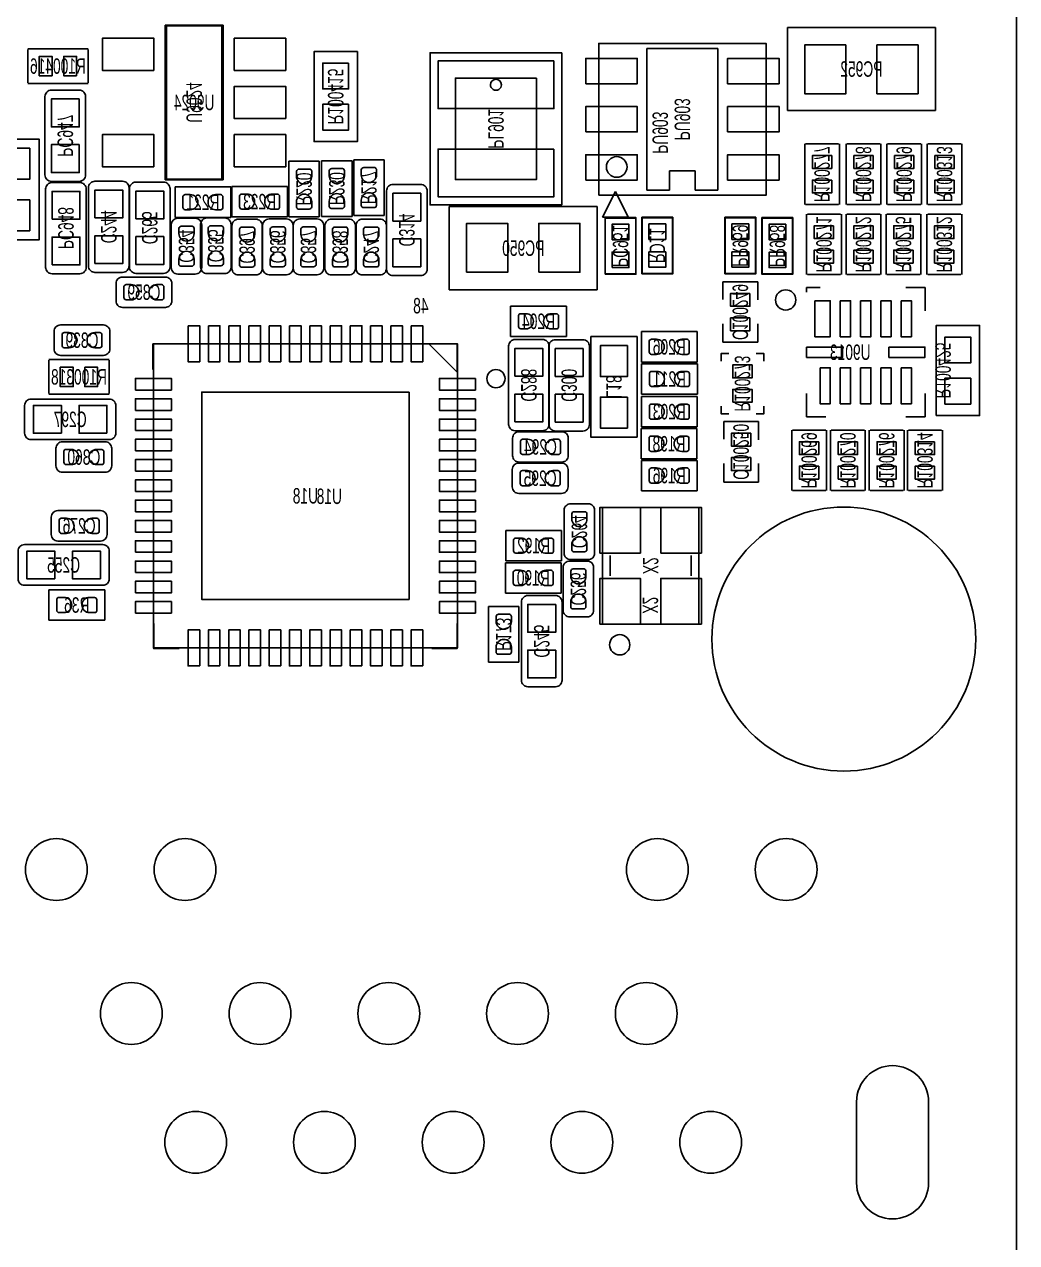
# Model space of a CAD drawing. Extents: x -3 to 113, y -19 to 74.
# Drawn here: x 93.01 to 112.59, y 3.66 to 27.7 of the extents above; entities that cross this region are included whole.
import ezdxf
from ezdxf.enums import TextEntityAlignment as Align

# ---------------------------------------------------------------- set-up
doc = ezdxf.new("R2010")
doc.units = 0
for name, color, linetype in [('BG_OUTLINE', 7, 'CONTINUOUS'), ('PG_ASSEMBLY_BOTTOM', 254, 'CONTINUOUS'), ('PG_SILKSCREEN_BOTTOM', 254, 'CONTINUOUS'), ('PIN_BOTTOM', 12, 'CONTINUOUS'), ('RD_ASSEMBLY_BOTTOM', 40, 'CONTINUOUS'), ('RD_SILKSCREEN_BOTTOM', 254, 'CONTINUOUS')]:
    doc.layers.add(name, color=color, linetype=linetype)

msp = doc.modelspace()

# ---------------------------------------------------------------- linework, layer by layer
at = {"layer": 'BG_OUTLINE'}
msp.add_lwpolyline([(-2.54, 28.507944), (-2.54, 67.507866, -0.414214), (-0.508, 69.539866), (110.555786, 69.539866, -0.414214), (112.587786, 67.507866), (112.587786, -11.684, -0.414214), (110.555786, -13.716), (-0.508, -13.716, -0.414214), (-2.54, -11.684), (-2.54, 28.507944)], format="xyb", dxfattribs=at)
at = {"layer": 'PG_ASSEMBLY_BOTTOM'}
for points in [[(96.866964, 27.678634), (95.787464, 27.678634), (95.787464, 24.630634), (96.930464, 24.630634), (96.930464, 27.678634), (96.866964, 27.678634)], [(108.064046, 27.633422), (108.064046, 25.995122)], [(110.985046, 27.633422), (108.064046, 27.633422)], [(110.985046, 25.995122), (110.985046, 27.633422)], [(94.268798, 27.215592), (93.074998, 27.215592)], [(93.074998, 27.200098), (93.074998, 26.545286)], [(94.268798, 26.545286), (94.268798, 27.200098)], [(99.578922, 27.16022), (99.578922, 25.38222), (98.723958, 25.38222), (98.723958, 27.16022), (99.578922, 27.16022)], [(93.074998, 26.529792), (94.268798, 26.529792)], [(103.11384, 26.634948), (103.11384, 24.634952), (101.51364, 24.634952), (101.51364, 26.634948), (103.11384, 26.634948)], [(108.064046, 25.995122), (110.985046, 25.995122)], [(92.38996, 25.42921), (92.38996, 23.44801), (93.30436, 23.44801), (93.30436, 25.42921), (92.38996, 25.42921)], [(108.405422, 25.335738), (108.405422, 24.141938)], [(109.075728, 25.335738), (108.420916, 25.335738)], [(109.091222, 24.141938), (109.091222, 25.335738)], [(109.22381, 25.335738), (109.22381, 24.141938)], [(109.894116, 25.335738), (109.239304, 25.335738)], [(109.90961, 24.141938), (109.90961, 25.335738)], [(110.026704, 25.335738), (110.026704, 24.141938)], [(110.69701, 25.335738), (110.042198, 25.335738)], [(110.712504, 24.141938), (110.712504, 25.335738)], [(110.822232, 25.335738), (110.822232, 24.141938)], [(111.492538, 25.335738), (110.837726, 25.335738)], [(111.508032, 24.141938), (111.508032, 25.335738)], [(98.82886, 24.996902), (98.228912, 24.996902)], [(98.228912, 24.996902), (98.228912, 23.897082)], [(98.82886, 23.897082), (98.82886, 24.996902)], [(99.474782, 25.0063), (98.874834, 25.0063)], [(98.874834, 25.0063), (98.874834, 23.90648)], [(99.474782, 23.90648), (99.474782, 25.0063)], [(100.106988, 25.024842), (99.50704, 25.024842)], [(99.50704, 25.024842), (99.50704, 23.925022)], [(100.106988, 23.925022), (100.106988, 25.024842)], [(95.982536, 24.487886), (95.982536, 23.887938)], [(97.082356, 24.487886), (95.982536, 24.487886)], [(97.082356, 23.887938), (97.082356, 24.487886)], [(97.100644, 24.499062), (97.100644, 23.899114)], [(98.200464, 24.499062), (97.100644, 24.499062)], [(98.200464, 23.899114), (98.200464, 24.499062)], [(104.313482, 24.100028), (101.392482, 24.100028)], [(101.392482, 24.100028), (101.392482, 22.461728)], [(104.313482, 22.461728), (104.313482, 24.100028)], [(108.420916, 24.141938), (109.075728, 24.141938)], [(109.239304, 24.141938), (109.894116, 24.141938)], [(110.042198, 24.141938), (110.69701, 24.141938)], [(110.837726, 24.141938), (111.492538, 24.141938)], [(95.982536, 23.887938), (97.082356, 23.887938)], [(96.380554, 23.86965), (96.034352, 23.86965)], [(96.95942, 23.878286), (96.613218, 23.878286)], [(97.100644, 23.899114), (98.200464, 23.899114)], [(97.576894, 23.852378), (97.230692, 23.852378)], [(98.183192, 23.857458), (97.83699, 23.857458)], [(98.228912, 23.897082), (98.82886, 23.897082)], [(98.787712, 23.857458), (98.44151, 23.857458)], [(98.874834, 23.90648), (99.474782, 23.90648)], [(99.41306, 23.853902), (99.066858, 23.853902)], [(99.50704, 23.925022), (100.106988, 23.925022)], [(100.02647, 23.853902), (99.680268, 23.853902)], [(108.443268, 23.952962), (108.443268, 22.759162)], [(109.113574, 23.952962), (108.458762, 23.952962)], [(109.129068, 22.759162), (109.129068, 23.952962)], [(109.22381, 23.952962), (109.22381, 22.759162)], [(109.894116, 23.952962), (109.239304, 23.952962)], [(109.90961, 22.759162), (109.90961, 23.952962)], [(110.011464, 23.952962), (110.011464, 22.759162)], [(110.68177, 23.952962), (110.026958, 23.952962)], [(110.697264, 22.759162), (110.697264, 23.952962)], [(110.817914, 23.952962), (110.817914, 22.759162)], [(111.48822, 23.952962), (110.833408, 23.952962)], [(111.503714, 22.759162), (111.503714, 23.952962)], [(95.907352, 23.74265), (95.907352, 22.896576)], [(96.486218, 23.751286), (96.486218, 22.905212)], [(96.507554, 22.896576), (96.507554, 23.74265)], [(97.08642, 22.905212), (97.08642, 23.751286)], [(97.103692, 23.725378), (97.103692, 22.879304)], [(97.703894, 22.879304), (97.703894, 23.725378)], [(97.70999, 23.730458), (97.70999, 22.884384)], [(98.310192, 22.884384), (98.310192, 23.730458)], [(98.31451, 23.730458), (98.31451, 22.884384)], [(98.914712, 22.884384), (98.914712, 23.730458)], [(98.939858, 23.726902), (98.939858, 22.880828)], [(99.54006, 22.880828), (99.54006, 23.726902)], [(99.553268, 23.726902), (99.553268, 22.880828)], [(100.15347, 22.880828), (100.15347, 23.726902)], [(95.79102, 22.711918), (94.944946, 22.711918)], [(96.034352, 22.769576), (96.380554, 22.769576)], [(96.613218, 22.778212), (96.95942, 22.778212)], [(97.230692, 22.752304), (97.576894, 22.752304)], [(97.83699, 22.757384), (98.183192, 22.757384)], [(98.44151, 22.757384), (98.787712, 22.757384)], [(99.066858, 22.753828), (99.41306, 22.753828)], [(99.680268, 22.753828), (100.02647, 22.753828)], [(107.478068, 22.617938), (106.792268, 22.617938)], [(106.792268, 22.617938), (106.792268, 22.270466)], [(107.478068, 22.259798), (107.478068, 22.617938)], [(108.458762, 22.759162), (109.113574, 22.759162)], [(109.239304, 22.759162), (109.894116, 22.759162)], [(110.026958, 22.759162), (110.68177, 22.759162)], [(110.833408, 22.759162), (111.48822, 22.759162)], [(94.817946, 22.584918), (94.817946, 22.238716)], [(95.91802, 22.238716), (95.91802, 22.584918)], [(101.392482, 22.461728), (104.313482, 22.461728)], [(94.944946, 22.111716), (95.79102, 22.111716)], [(102.604316, 22.138386), (102.604316, 21.538438)], [(103.704136, 22.138386), (102.604316, 22.138386)], [(103.704136, 21.538438), (103.704136, 22.138386)], [(93.595952, 21.639276), (93.595952, 21.293074)], [(94.569026, 21.766276), (93.722952, 21.766276)], [(94.696026, 21.293074), (94.696026, 21.639276)], [(105.184194, 21.63445), (105.184194, 21.034502)], [(106.284014, 21.63445), (105.184194, 21.63445)], [(106.284014, 21.034502), (106.284014, 21.63445)], [(106.792268, 21.78939), (106.792268, 21.424138)], [(107.478068, 21.424138), (107.478068, 21.79066)], [(111.00054, 19.977608), (111.00054, 21.755608), (111.855504, 21.755608), (111.855504, 19.977608), (111.00054, 19.977608)], [(102.604316, 21.538438), (103.704136, 21.538438)], [(104.184196, 21.536914), (104.184196, 19.555714), (105.098596, 19.555714), (105.098596, 21.536914), (104.184196, 21.536914)], [(106.792268, 21.424138), (107.478068, 21.424138)], [(93.722952, 21.166074), (94.569026, 21.166074)], [(106.911648, 21.205698), (106.759248, 21.205698), (106.759248, 21.053298)], [(107.597448, 21.053298), (107.597448, 21.205698), (107.445048, 21.205698)], [(94.683326, 21.085556), (93.489526, 21.085556)], [(93.489526, 21.070062), (93.489526, 20.41525)], [(94.683326, 20.41525), (94.683326, 21.070062)], [(105.184194, 21.034502), (106.284014, 21.034502)], [(105.188258, 21.000212), (105.188258, 20.400264)], [(106.288078, 21.000212), (105.188258, 21.000212)], [(106.288078, 20.400264), (106.288078, 21.000212)], [(93.489526, 20.399756), (94.683326, 20.399756)], [(105.184702, 20.355814), (105.184702, 19.755866)], [(106.284522, 20.355814), (105.184702, 20.355814)], [(105.188258, 20.400264), (106.288078, 20.400264)], [(106.284522, 19.755866), (106.284522, 20.355814)], [(106.911648, 20.011898), (106.759248, 20.011898), (106.759248, 20.164298)], [(107.445048, 20.011898), (107.597448, 20.011898), (107.597448, 20.164298)], [(105.17886, 19.722846), (105.17886, 19.122898)], [(106.27868, 19.722846), (105.17886, 19.722846)], [(105.184702, 19.755866), (106.284522, 19.755866)], [(106.27868, 19.122898), (106.27868, 19.722846)], [(107.493308, 19.86026), (106.807508, 19.86026)], [(106.807508, 19.86026), (106.807508, 19.512788)], [(107.493308, 19.50212), (107.493308, 19.86026)], [(102.6414, 19.53387), (102.6414, 19.187668)], [(103.614474, 19.66087), (102.7684, 19.66087)], [(103.741474, 19.187668), (103.741474, 19.53387)], [(108.149898, 19.692112), (108.149898, 18.498312)], [(108.820204, 19.692112), (108.165392, 19.692112)], [(108.835698, 18.498312), (108.835698, 19.692112)], [(108.915454, 19.692112), (108.915454, 18.498312)], [(109.58576, 19.692112), (108.930948, 19.692112)], [(109.601254, 18.498312), (109.601254, 19.692112)], [(109.680502, 19.692112), (109.680502, 18.498312)], [(110.350808, 19.692112), (109.695996, 19.692112)], [(110.366302, 18.498312), (110.366302, 19.692112)], [(110.436152, 19.692112), (110.436152, 18.498312)], [(111.106458, 19.692112), (110.451646, 19.692112)], [(111.121952, 18.498312), (111.121952, 19.692112)], [(93.633036, 19.333972), (93.633036, 18.98777)], [(94.60611, 19.460972), (93.760036, 19.460972)], [(94.73311, 18.98777), (94.73311, 19.333972)], [(103.609648, 19.043142), (102.763574, 19.043142)], [(102.7684, 19.060668), (103.614474, 19.060668)], [(105.17886, 19.122898), (106.27868, 19.122898)], [(105.18394, 19.095466), (105.18394, 18.495518)], [(106.28376, 19.095466), (105.18394, 19.095466)], [(106.28376, 18.495518), (106.28376, 19.095466)], [(106.807508, 19.031712), (106.807508, 18.66646)], [(107.493308, 18.66646), (107.493308, 19.032982)], [(93.760036, 18.86077), (94.60611, 18.86077)], [(102.636574, 18.916142), (102.636574, 18.56994)], [(103.736648, 18.56994), (103.736648, 18.916142)], [(106.807508, 18.66646), (107.493308, 18.66646)], [(102.763574, 18.44294), (103.609648, 18.44294)], [(105.18394, 18.495518), (106.28376, 18.495518)], [(108.165392, 18.498312), (108.820204, 18.498312)], [(108.930948, 18.498312), (109.58576, 18.498312)], [(109.695996, 18.498312), (110.350808, 18.498312)], [(110.451646, 18.498312), (111.106458, 18.498312)], [(94.513146, 18.10385), (93.667072, 18.10385)], [(103.65994, 18.111724), (103.65994, 17.26565)], [(104.133142, 18.238724), (103.78694, 18.238724)], [(104.260142, 17.26565), (104.260142, 18.111724)], [(93.540072, 17.97685), (93.540072, 17.630648)], [(94.640146, 17.630648), (94.640146, 17.97685)], [(102.507034, 17.71269), (102.507034, 17.112742)], [(103.606854, 17.71269), (102.507034, 17.71269)], [(103.606854, 17.112742), (103.606854, 17.71269)], [(93.667072, 17.503648), (94.513146, 17.503648)], [(102.500684, 17.076928), (102.500684, 16.47698)], [(103.600504, 17.076928), (102.500684, 17.076928)], [(102.507034, 17.112742), (103.606854, 17.112742)], [(103.600504, 16.47698), (103.600504, 17.076928)], [(104.11333, 17.108932), (103.767128, 17.108932)], [(103.78694, 17.13865), (104.133142, 17.13865)], [(103.640128, 16.981932), (103.640128, 16.135858)], [(104.24033, 16.135858), (104.24033, 16.981932)], [(93.493844, 16.542258), (93.493844, 15.94231)], [(94.593664, 16.542258), (93.493844, 16.542258)], [(94.593664, 15.94231), (94.593664, 16.542258)], [(102.500684, 16.47698), (103.600504, 16.47698)], [(102.168198, 16.214344), (102.168198, 15.114524)], [(102.768146, 16.214344), (102.168198, 16.214344)], [(102.768146, 15.114524), (102.768146, 16.214344)], [(93.493844, 15.94231), (94.593664, 15.94231)], [(103.767128, 16.008858), (104.11333, 16.008858)], [(102.168198, 15.114524), (102.768146, 15.114524)]]:
    msp.add_lwpolyline(points, dxfattribs=at)
for points in [[(104.341676, 24.324056), (104.341676, 27.321256), (107.64266, 27.321256), (107.64266, 24.324056)], [(104.467152, 22.76602), (104.467152, 23.88362), (105.076752, 23.88362), (105.076752, 22.76602)], [(105.193338, 22.772116), (105.193338, 23.889716), (105.802938, 23.889716), (105.802938, 22.772116)], [(106.831384, 22.771862), (106.831384, 23.889462), (107.440984, 23.889462), (107.440984, 22.771862)], [(108.171488, 23.883366), (108.171488, 22.765766), (107.561888, 22.765766), (107.561888, 23.883366)], [(101.554534, 15.395956), (101.554534, 21.395944), (95.554546, 21.395944), (95.554546, 15.395956)], [(104.416098, 15.866872), (104.416098, 18.166842), (106.316018, 18.166842), (106.316018, 15.866872)]]:
    msp.add_lwpolyline(points, close=True, dxfattribs=at)
for points in [[(102.42169, 26.5049, 0.999537), (102.20579, 26.5049, 1.000463), (102.42169, 26.5049)], [(104.900476, 24.882856, 1), (104.494076, 24.882856, 1), (104.900476, 24.882856)], [(96.034352, 23.86965, 0.414214), (95.907352, 23.74265)], [(96.507554, 23.74265, 0.414214), (96.380554, 23.86965)], [(96.613218, 23.878286, 0.414214), (96.486218, 23.751286)], [(97.08642, 23.751286, 0.414214), (96.95942, 23.878286)], [(97.230692, 23.852378, 0.414214), (97.103692, 23.725378)], [(97.703894, 23.725378, 0.414214), (97.576894, 23.852378)], [(97.83699, 23.857458, 0.414214), (97.70999, 23.730458)], [(98.310192, 23.730458, 0.414214), (98.183192, 23.857458)], [(98.44151, 23.857458, 0.414214), (98.31451, 23.730458)], [(98.914712, 23.730458, 0.414214), (98.787712, 23.857458)], [(99.066858, 23.853902, 0.414214), (98.939858, 23.726902)], [(99.54006, 23.726902, 0.414214), (99.41306, 23.853902)], [(99.680268, 23.853902, 0.414214), (99.553268, 23.726902)], [(100.15347, 23.726902, 0.414214), (100.02647, 23.853902)], [(95.907352, 22.896576, 0.414214), (96.034352, 22.769576)], [(96.380554, 22.769576, 0.414214), (96.507554, 22.896576)], [(96.486218, 22.905212, 0.414214), (96.613218, 22.778212)], [(96.95942, 22.778212, 0.414214), (97.08642, 22.905212)], [(97.103692, 22.879304, 0.414214), (97.230692, 22.752304)], [(97.576894, 22.752304, 0.414214), (97.703894, 22.879304)], [(97.70999, 22.884384, 0.414214), (97.83699, 22.757384)], [(98.183192, 22.757384, 0.414214), (98.310192, 22.884384)], [(98.31451, 22.884384, 0.414214), (98.44151, 22.757384)], [(98.787712, 22.757384, 0.414214), (98.914712, 22.884384)], [(98.939858, 22.880828, 0.414214), (99.066858, 22.753828)], [(99.41306, 22.753828, 0.414214), (99.54006, 22.880828)], [(99.553268, 22.880828, 0.414214), (99.680268, 22.753828)], [(100.02647, 22.753828, 0.414214), (100.15347, 22.880828)], [(94.944946, 22.711918, 0.414214), (94.817946, 22.584918)], [(95.91802, 22.584918, 0.414214), (95.79102, 22.711918)], [(94.817946, 22.238716, 0.414214), (94.944946, 22.111716)], [(95.79102, 22.111716, 0.414214), (95.91802, 22.238716)], [(93.722952, 21.766276, 0.414214), (93.595952, 21.639276)], [(94.696026, 21.639276, 0.414214), (94.569026, 21.766276)], [(93.595952, 21.293074, 0.414214), (93.722952, 21.166074)], [(94.569026, 21.166074, 0.414214), (94.696026, 21.293074)], [(102.7684, 19.66087, 0.414214), (102.6414, 19.53387)], [(103.741474, 19.53387, 0.414214), (103.614474, 19.66087)], [(93.760036, 19.460972, 0.414214), (93.633036, 19.333972)], [(94.73311, 19.333972, 0.414214), (94.60611, 19.460972)], [(93.633036, 18.98777, 0.414214), (93.760036, 18.86077)], [(94.60611, 18.86077, 0.414214), (94.73311, 18.98777)], [(102.763574, 19.043142, 0.414214), (102.636574, 18.916142)], [(102.6414, 19.187668, 0.414214), (102.7684, 19.060668)], [(103.736648, 18.916142, 0.414214), (103.609648, 19.043142)], [(103.614474, 19.060668, 0.414214), (103.741474, 19.187668)], [(102.636574, 18.56994, 0.414214), (102.763574, 18.44294)], [(103.609648, 18.44294, 0.414214), (103.736648, 18.56994)], [(93.667072, 18.10385, 0.414214), (93.540072, 17.97685)], [(94.640146, 17.97685, 0.414214), (94.513146, 18.10385)], [(103.78694, 18.238724, 0.414214), (103.65994, 18.111724)], [(104.260142, 18.111724, 0.414214), (104.133142, 18.238724)], [(93.540072, 17.630648, 0.414214), (93.667072, 17.503648)], [(94.513146, 17.503648, 0.414214), (94.640146, 17.630648)], [(103.767128, 17.108932, 0.414214), (103.640128, 16.981932)], [(103.65994, 17.26565, 0.414214), (103.78694, 17.13865)], [(104.24033, 16.981932, 0.414214), (104.11333, 17.108932)], [(104.133142, 17.13865, 0.414214), (104.260142, 17.26565)], [(103.640128, 16.135858, 0.414214), (103.767128, 16.008858)], [(104.11333, 16.008858, 0.414214), (104.24033, 16.135858)]]:
    msp.add_lwpolyline(points, format="xyb", dxfattribs=at)
for points in [[(94.216474, 26.27122, 0.414214), (94.089474, 26.39822), (93.54312, 26.39822, 0.414214), (93.41612, 26.27122), (93.41612, 24.725376, 0.414214), (93.54312, 24.598376), (94.089474, 24.598376, 0.414214), (94.216474, 24.725376)], [(93.429074, 22.902672, 0.414214), (93.556074, 22.775672), (94.102428, 22.775672, 0.414214), (94.229428, 22.902672), (94.229428, 24.448516, 0.414214), (94.102428, 24.575516), (93.556074, 24.575516, 0.414214), (93.429074, 24.448516)], [(94.27464, 22.928834, 0.414214), (94.40164, 22.801834), (94.947994, 22.801834, 0.414214), (95.074994, 22.928834), (95.074994, 24.474678, 0.414214), (94.947994, 24.601678), (94.40164, 24.601678, 0.414214), (94.27464, 24.474678)], [(95.083122, 22.910038, 0.414214), (95.210122, 22.783038), (95.756476, 22.783038, 0.414214), (95.883476, 22.910038), (95.883476, 24.455882, 0.414214), (95.756476, 24.582882), (95.210122, 24.582882, 0.414214), (95.083122, 24.455882)], [(100.155756, 22.865842, 0.414214), (100.282756, 22.738842), (100.82911, 22.738842, 0.414214), (100.95611, 22.865842), (100.95611, 24.411686, 0.414214), (100.82911, 24.538686), (100.282756, 24.538686, 0.414214), (100.155756, 24.411686)], [(102.563422, 19.805904, 0.414214), (102.690422, 19.678904), (103.236776, 19.678904, 0.414214), (103.363776, 19.805904), (103.363776, 21.351748, 0.414214), (103.236776, 21.478748), (102.690422, 21.478748, 0.414214), (102.563422, 21.351748)], [(103.358188, 19.801332, 0.414214), (103.485188, 19.674332), (104.031542, 19.674332, 0.414214), (104.158542, 19.801332), (104.158542, 21.347176, 0.414214), (104.031542, 21.474176), (103.485188, 21.474176, 0.414214), (103.358188, 21.347176)], [(94.686628, 19.504406, 0.414214), (94.813628, 19.631406), (94.813628, 20.17776, 0.414214), (94.686628, 20.30476), (93.140784, 20.30476, 0.414214), (93.013784, 20.17776), (93.013784, 19.631406, 0.414214), (93.140784, 19.504406)], [(94.55658, 16.632174, 0.414214), (94.68358, 16.759174), (94.68358, 17.305528, 0.414214), (94.55658, 17.432528), (93.010736, 17.432528, 0.414214), (92.883736, 17.305528), (92.883736, 16.759174, 0.414214), (93.010736, 16.632174)], [(103.61803, 16.301974, 0.414214), (103.49103, 16.428974), (102.944676, 16.428974, 0.414214), (102.817676, 16.301974), (102.817676, 14.75613, 0.414214), (102.944676, 14.62913), (103.49103, 14.62913, 0.414214), (103.61803, 14.75613)]]:
    msp.add_lwpolyline(points, format="xyb", close=True, dxfattribs=at)
at = {"layer": 'PG_SILKSCREEN_BOTTOM'}
for points in [[(96.905064, 27.665934), (95.812864, 27.665934), (95.812864, 24.643334), (96.905064, 24.643334), (96.905064, 27.665934)], [(108.064046, 27.633422), (108.064046, 25.995122)], [(110.985046, 27.633422), (108.064046, 27.633422)], [(110.985046, 25.995122), (110.985046, 27.633422)], [(105.292652, 27.219656), (106.6927, 27.219656)], [(105.292652, 24.425656), (105.292652, 27.219656)], [(106.6927, 27.219656), (106.6927, 24.425656)], [(103.613712, 27.135074), (103.613712, 24.134826), (101.013768, 24.134826), (101.013768, 27.135074), (103.613712, 27.135074)], [(108.064046, 25.995122), (110.985046, 25.995122)], [(105.738676, 24.806656), (105.738676, 24.425656)], [(106.246676, 24.806656), (105.738676, 24.806656)], [(106.246676, 24.425656), (106.246676, 24.806656)], [(104.671876, 24.400256), (104.417876, 23.892256)], [(104.925876, 23.892256), (104.671876, 24.400256)], [(105.738676, 24.425656), (105.292652, 24.425656)], [(106.6927, 24.425656), (106.246676, 24.425656)], [(104.313482, 24.100028), (101.392482, 24.100028)], [(101.392482, 24.100028), (101.392482, 22.461728)], [(104.313482, 22.461728), (104.313482, 24.100028)], [(104.417876, 23.892256), (104.925876, 23.892256)], [(105.071926, 23.57882), (105.071926, 23.87473), (104.471978, 23.87473), (104.471978, 23.57882)], [(105.798112, 22.781006), (105.798112, 23.880826), (105.198164, 23.880826), (105.198164, 22.781006), (105.798112, 22.781006)], [(107.436158, 22.780752), (107.436158, 23.880572), (106.83621, 23.880572), (106.83621, 22.780752), (107.436158, 22.780752)], [(107.566714, 23.874476), (107.566714, 22.774656), (108.166662, 22.774656), (108.166662, 23.874476), (107.566714, 23.874476)], [(104.471978, 23.07082), (104.471978, 22.77491), (105.071926, 22.77491)], [(105.071926, 22.77491), (105.071926, 23.07082)], [(101.392482, 22.461728), (104.313482, 22.461728)], [(108.44022, 22.502622), (108.710222, 22.502622)], [(108.44022, 22.409912), (108.44022, 22.502622)], [(110.400084, 22.502622), (110.780068, 22.502622)], [(110.780068, 22.502622), (110.780068, 22.042628)], [(96.02978, 21.39188), (95.54718, 21.39188), (95.54718, 20.887944)], [(101.04374, 21.39315), (101.55174, 21.39315), (101.55174, 20.85975)], [(104.539796, 20.546314), (104.742996, 20.546314)], [(108.44022, 19.954494), (108.44022, 20.414488)], [(110.780068, 20.414488), (110.780068, 19.954494)], [(108.820204, 19.954494), (108.44022, 19.954494)], [(110.780068, 19.954494), (110.400084, 19.954494)], [(104.565958, 16.816832), (104.565958, 17.216882)], [(106.166158, 16.816832), (106.166158, 17.216882)], [(95.56242, 15.878556), (95.56242, 15.38224), (96.062546, 15.38224)], [(101.046534, 15.38224), (101.54666, 15.38224), (101.54666, 15.878556)]]:
    msp.add_lwpolyline(points, dxfattribs=at)
for points in [[(108.23067, 22.259036, 1), (107.830366, 22.259036, 1), (108.23067, 22.259036)], [(102.493318, 20.70735, 1), (102.134162, 20.70735, 1), (102.493318, 20.70735)], [(104.956102, 15.457932, 1), (104.556306, 15.457932, 1), (104.956102, 15.457932)]]:
    msp.add_lwpolyline(points, format="xyb", dxfattribs=at)
msp.add_lwpolyline([(101.55174, 21.39315), (101.55174, 20.83435), (100.99294, 21.39315)], close=True, dxfattribs=at)
at = {"layer": 'PIN_BOTTOM'}
for points in [[(95.566484, 26.787094), (95.566484, 27.422094), (94.550484, 27.422094), (94.550484, 26.787094)], [(98.167444, 26.787094), (98.167444, 27.422094), (97.151444, 27.422094), (97.151444, 26.787094)], [(109.219746, 27.290522), (108.406946, 27.290522), (108.406946, 26.325322), (109.219746, 26.325322)], [(110.642146, 27.290522), (109.829346, 27.290522), (109.829346, 26.325322), (110.642146, 26.325322)], [(93.557598, 26.682192), (93.557598, 27.063192), (93.303598, 27.063192), (93.303598, 26.682192)], [(94.040198, 26.682192), (94.040198, 27.063192), (93.786198, 27.063192), (93.786198, 26.682192)], [(99.40544, 26.93162), (98.89744, 26.93162), (98.89744, 26.42362), (99.40544, 26.42362)], [(103.45674, 26.9748), (101.17074, 26.9748), (101.17074, 26.035), (103.45674, 26.035)], [(104.084628, 26.52268), (105.100628, 26.52268), (105.100628, 27.022552), (104.084628, 27.022552)], [(106.884724, 26.52268), (107.900724, 26.52268), (107.900724, 27.022552), (106.884724, 27.022552)], [(98.167444, 25.837134), (98.167444, 26.472134), (97.151444, 26.472134), (97.151444, 25.837134)], [(94.091125, 26.223341), (93.541215, 26.223341), (93.541215, 25.673431), (94.091125, 25.673431)], [(99.40544, 26.11882), (98.89744, 26.11882), (98.89744, 25.61082), (99.40544, 25.61082)], [(104.084628, 25.57272), (105.100628, 25.57272), (105.100628, 26.072592), (104.084628, 26.072592)], [(106.884724, 25.57272), (107.900724, 25.57272), (107.900724, 26.072592), (106.884724, 26.072592)], [(95.566484, 24.887174), (95.566484, 25.522174), (94.550484, 25.522174), (94.550484, 24.887174)], [(98.167444, 24.887174), (98.167444, 25.522174), (97.151444, 25.522174), (97.151444, 24.887174)], [(93.11386, 25.25141), (92.58046, 25.25141), (92.58046, 24.64181), (93.11386, 24.64181)], [(94.091125, 25.323165), (93.541215, 25.323165), (93.541215, 24.773255), (94.091125, 24.773255)], [(103.45674, 25.2349), (101.17074, 25.2349), (101.17074, 24.2951), (103.45674, 24.2951)], [(104.084628, 24.62276), (105.100628, 24.62276), (105.100628, 25.122632), (104.084628, 25.122632)], [(106.884724, 24.62276), (107.900724, 24.62276), (107.900724, 25.122632), (106.884724, 25.122632)], [(108.938822, 25.107138), (108.557822, 25.107138), (108.557822, 24.853138), (108.938822, 24.853138)], [(109.75721, 25.107138), (109.37621, 25.107138), (109.37621, 24.853138), (109.75721, 24.853138)], [(110.560104, 25.107138), (110.179104, 25.107138), (110.179104, 24.853138), (110.560104, 24.853138)], [(111.355632, 25.107138), (110.974632, 25.107138), (110.974632, 24.853138), (111.355632, 24.853138)], [(108.938822, 24.624538), (108.557822, 24.624538), (108.557822, 24.370538), (108.938822, 24.370538)], [(109.75721, 24.624538), (109.37621, 24.624538), (109.37621, 24.370538), (109.75721, 24.370538)], [(110.560104, 24.624538), (110.179104, 24.624538), (110.179104, 24.370538), (110.560104, 24.370538)], [(111.355632, 24.624538), (110.974632, 24.624538), (110.974632, 24.370538), (111.355632, 24.370538)], [(93.554423, 23.850727), (94.104333, 23.850727), (94.104333, 24.400637), (93.554423, 24.400637)], [(94.399989, 23.876889), (94.949899, 23.876889), (94.949899, 24.426799), (94.399989, 24.426799)], [(95.208471, 23.858093), (95.758381, 23.858093), (95.758381, 24.408003), (95.208471, 24.408003)], [(100.281105, 23.813897), (100.831015, 23.813897), (100.831015, 24.363807), (100.281105, 24.363807)], [(93.11386, 24.23541), (92.58046, 24.23541), (92.58046, 23.62581), (93.11386, 23.62581)], [(101.735382, 22.804628), (102.548182, 22.804628), (102.548182, 23.769828), (101.735382, 23.769828)], [(103.157782, 22.804628), (103.970582, 22.804628), (103.970582, 23.769828), (103.157782, 23.769828)], [(104.606852, 23.447502), (104.937052, 23.447502), (104.937052, 23.752302), (104.606852, 23.752302)], [(105.333038, 23.453598), (105.663238, 23.453598), (105.663238, 23.758398), (105.333038, 23.758398)], [(106.971084, 23.453344), (107.301284, 23.453344), (107.301284, 23.758144), (106.971084, 23.758144)], [(108.031788, 23.752048), (107.701588, 23.752048), (107.701588, 23.447248), (108.031788, 23.447248)], [(108.976668, 23.724362), (108.595668, 23.724362), (108.595668, 23.470362), (108.976668, 23.470362)], [(109.75721, 23.724362), (109.37621, 23.724362), (109.37621, 23.470362), (109.75721, 23.470362)], [(110.544864, 23.724362), (110.163864, 23.724362), (110.163864, 23.470362), (110.544864, 23.470362)], [(111.351314, 23.724362), (110.970314, 23.724362), (110.970314, 23.470362), (111.351314, 23.470362)], [(93.554423, 22.950551), (94.104333, 22.950551), (94.104333, 23.500461), (93.554423, 23.500461)], [(94.399989, 22.976713), (94.949899, 22.976713), (94.949899, 23.526623), (94.399989, 23.526623)], [(95.208471, 22.957917), (95.758381, 22.957917), (95.758381, 23.507827), (95.208471, 23.507827)], [(100.281105, 22.913721), (100.831015, 22.913721), (100.831015, 23.463631), (100.281105, 23.463631)], [(104.606852, 22.897338), (104.937052, 22.897338), (104.937052, 23.202138), (104.606852, 23.202138)], [(105.333038, 22.903434), (105.663238, 22.903434), (105.663238, 23.208234), (105.333038, 23.208234)], [(106.971084, 22.90318), (107.301284, 22.90318), (107.301284, 23.20798), (106.971084, 23.20798)], [(108.031788, 23.201884), (107.701588, 23.201884), (107.701588, 22.897084), (108.031788, 22.897084)], [(108.976668, 23.241762), (108.595668, 23.241762), (108.595668, 22.987762), (108.976668, 22.987762)], [(109.75721, 23.241762), (109.37621, 23.241762), (109.37621, 22.987762), (109.75721, 22.987762)], [(110.544864, 23.241762), (110.163864, 23.241762), (110.163864, 22.987762), (110.544864, 22.987762)], [(111.351314, 23.241762), (110.970314, 23.241762), (110.970314, 22.987762), (111.351314, 22.987762)], [(107.325668, 22.389338), (106.944668, 22.389338), (106.944668, 22.135338), (107.325668, 22.135338)], [(108.606844, 22.244558), (108.606844, 21.533358), (108.911644, 21.533358), (108.911644, 22.244558)], [(109.108494, 22.244558), (109.108494, 21.533358), (109.311694, 21.533358), (109.311694, 22.244558)], [(109.508544, 22.244558), (109.508544, 21.533358), (109.711744, 21.533358), (109.711744, 22.244558)], [(109.908594, 22.244558), (109.908594, 21.533358), (110.111794, 21.533358), (110.111794, 22.244558)], [(110.308644, 22.244558), (110.308644, 21.533358), (110.511844, 21.533358), (110.511844, 22.244558)], [(107.325668, 21.906738), (106.944668, 21.906738), (106.944668, 21.652738), (107.325668, 21.652738)], [(96.240346, 21.751544), (96.240346, 21.040344), (96.468946, 21.040344), (96.468946, 21.751544)], [(96.640142, 21.751544), (96.640142, 21.040344), (96.868742, 21.040344), (96.868742, 21.751544)], [(97.040192, 21.751544), (97.040192, 21.040344), (97.268792, 21.040344), (97.268792, 21.751544)], [(97.440242, 21.751544), (97.440242, 21.040344), (97.668842, 21.040344), (97.668842, 21.751544)], [(97.840292, 21.751544), (97.840292, 21.040344), (98.068892, 21.040344), (98.068892, 21.751544)], [(98.240342, 21.751544), (98.240342, 21.040344), (98.468942, 21.040344), (98.468942, 21.751544)], [(98.640138, 21.751544), (98.640138, 21.040344), (98.868738, 21.040344), (98.868738, 21.751544)], [(99.040188, 21.751544), (99.040188, 21.040344), (99.268788, 21.040344), (99.268788, 21.751544)], [(99.440238, 21.751544), (99.440238, 21.040344), (99.668838, 21.040344), (99.668838, 21.751544)], [(99.840288, 21.751544), (99.840288, 21.040344), (100.068888, 21.040344), (100.068888, 21.751544)], [(100.240338, 21.751544), (100.240338, 21.040344), (100.468938, 21.040344), (100.468938, 21.751544)], [(100.640134, 21.751544), (100.640134, 21.040344), (100.868734, 21.040344), (100.868734, 21.751544)], [(111.174022, 21.019008), (111.682022, 21.019008), (111.682022, 21.527008), (111.174022, 21.527008)], [(102.688771, 20.753959), (103.238681, 20.753959), (103.238681, 21.303869), (102.688771, 21.303869)], [(103.483537, 20.749387), (104.033447, 20.749387), (104.033447, 21.299297), (103.483537, 21.299297)], [(104.908096, 21.359114), (104.374696, 21.359114), (104.374696, 20.749514), (104.908096, 20.749514)], [(108.441744, 21.330158), (108.441744, 21.126958), (109.152944, 21.126958), (109.152944, 21.330158)], [(110.067344, 21.330158), (110.067344, 21.126958), (110.778544, 21.126958), (110.778544, 21.330158)], [(93.718126, 20.933156), (93.718126, 20.552156), (93.972126, 20.552156), (93.972126, 20.933156)], [(94.200726, 20.933156), (94.200726, 20.552156), (94.454726, 20.552156), (94.454726, 20.933156)], [(107.368848, 20.977098), (106.987848, 20.977098), (106.987848, 20.723098), (107.368848, 20.723098)], [(108.708444, 20.923758), (108.708444, 20.212558), (108.911644, 20.212558), (108.911644, 20.923758)], [(109.108494, 20.923758), (109.108494, 20.212558), (109.311694, 20.212558), (109.311694, 20.923758)], [(109.508544, 20.923758), (109.508544, 20.212558), (109.711744, 20.212558), (109.711744, 20.923758)], [(109.908594, 20.923758), (109.908594, 20.212558), (110.111794, 20.212558), (110.111794, 20.923758)], [(110.308644, 20.923758), (110.308644, 20.212558), (110.511844, 20.212558), (110.511844, 20.923758)], [(95.198946, 20.481544), (95.910146, 20.481544), (95.910146, 20.710144), (95.198946, 20.710144)], [(101.910134, 20.710144), (101.198934, 20.710144), (101.198934, 20.481544), (101.910134, 20.481544)], [(111.174022, 20.206208), (111.682022, 20.206208), (111.682022, 20.714208), (111.174022, 20.714208)], [(100.59924, 20.44065), (96.50984, 20.44065), (96.50984, 16.35125), (100.59924, 16.35125)], [(106.987848, 20.240498), (107.368848, 20.240498), (107.368848, 20.494498), (106.987848, 20.494498)], [(95.198946, 20.081748), (95.910146, 20.081748), (95.910146, 20.310348), (95.198946, 20.310348)], [(101.910134, 20.310348), (101.198934, 20.310348), (101.198934, 20.081748), (101.910134, 20.081748)], [(102.688771, 19.853783), (103.238681, 19.853783), (103.238681, 20.403693), (102.688771, 20.403693)], [(103.483537, 19.849211), (104.033447, 19.849211), (104.033447, 20.399121), (103.483537, 20.399121)], [(104.908096, 20.343114), (104.374696, 20.343114), (104.374696, 19.733514), (104.908096, 19.733514)], [(93.7387, 19.629628), (93.7387, 20.179538), (93.18879, 20.179538), (93.18879, 19.629628)], [(94.638876, 19.629628), (94.638876, 20.179538), (94.088966, 20.179538), (94.088966, 19.629628)], [(95.198946, 19.681698), (95.910146, 19.681698), (95.910146, 19.910298), (95.198946, 19.910298)], [(101.910134, 19.910298), (101.198934, 19.910298), (101.198934, 19.681698), (101.910134, 19.681698)], [(95.198946, 19.281648), (95.910146, 19.281648), (95.910146, 19.510248), (95.198946, 19.510248)], [(101.910134, 19.510248), (101.198934, 19.510248), (101.198934, 19.281648), (101.910134, 19.281648)], [(107.340908, 19.63166), (106.959908, 19.63166), (106.959908, 19.37766), (107.340908, 19.37766)], [(108.683298, 19.463512), (108.302298, 19.463512), (108.302298, 19.209512), (108.683298, 19.209512)], [(109.448854, 19.463512), (109.067854, 19.463512), (109.067854, 19.209512), (109.448854, 19.209512)], [(110.213902, 19.463512), (109.832902, 19.463512), (109.832902, 19.209512), (110.213902, 19.209512)], [(110.969552, 19.463512), (110.588552, 19.463512), (110.588552, 19.209512), (110.969552, 19.209512)], [(95.198946, 18.881598), (95.910146, 18.881598), (95.910146, 19.110198), (95.198946, 19.110198)], [(101.910134, 19.110198), (101.198934, 19.110198), (101.198934, 18.881598), (101.910134, 18.881598)], [(107.340908, 19.14906), (106.959908, 19.14906), (106.959908, 18.89506), (107.340908, 18.89506)], [(108.683298, 18.980912), (108.302298, 18.980912), (108.302298, 18.726912), (108.683298, 18.726912)], [(109.448854, 18.980912), (109.067854, 18.980912), (109.067854, 18.726912), (109.448854, 18.726912)], [(110.213902, 18.980912), (109.832902, 18.980912), (109.832902, 18.726912), (110.213902, 18.726912)], [(110.969552, 18.980912), (110.588552, 18.980912), (110.588552, 18.726912), (110.969552, 18.726912)], [(95.198946, 18.481548), (95.910146, 18.481548), (95.910146, 18.710148), (95.198946, 18.710148)], [(101.910134, 18.710148), (101.198934, 18.710148), (101.198934, 18.481548), (101.910134, 18.481548)], [(95.198946, 18.081752), (95.910146, 18.081752), (95.910146, 18.310352), (95.198946, 18.310352)], [(101.910134, 18.310352), (101.198934, 18.310352), (101.198934, 18.081752), (101.910134, 18.081752)], [(104.365298, 17.266793), (105.165398, 17.266793), (105.165398, 18.166715), (104.365298, 18.166715)], [(105.566718, 17.266793), (106.366818, 17.266793), (106.366818, 18.166715), (105.566718, 18.166715)], [(95.198946, 17.681702), (95.910146, 17.681702), (95.910146, 17.910302), (95.198946, 17.910302)], [(101.910134, 17.910302), (101.198934, 17.910302), (101.198934, 17.681702), (101.910134, 17.681702)], [(93.608652, 16.757396), (93.608652, 17.307306), (93.058742, 17.307306), (93.058742, 16.757396)], [(94.508828, 16.757396), (94.508828, 17.307306), (93.958918, 17.307306), (93.958918, 16.757396)], [(95.198946, 17.281652), (95.910146, 17.281652), (95.910146, 17.510252), (95.198946, 17.510252)], [(101.910134, 17.510252), (101.198934, 17.510252), (101.198934, 17.281652), (101.910134, 17.281652)], [(95.198946, 16.881602), (95.910146, 16.881602), (95.910146, 17.110202), (95.198946, 17.110202)], [(101.910134, 17.110202), (101.198934, 17.110202), (101.198934, 16.881602), (101.910134, 16.881602)], [(95.198946, 16.481552), (95.910146, 16.481552), (95.910146, 16.710152), (95.198946, 16.710152)], [(101.910134, 16.710152), (101.198934, 16.710152), (101.198934, 16.481552), (101.910134, 16.481552)], [(104.365298, 15.866999), (105.165398, 15.866999), (105.165398, 16.766921), (104.365298, 16.766921)], [(105.566718, 15.866999), (106.366818, 15.866999), (106.366818, 16.766921), (105.566718, 16.766921)], [(95.198946, 16.081756), (95.910146, 16.081756), (95.910146, 16.310356), (95.198946, 16.310356)], [(101.910134, 16.310356), (101.198934, 16.310356), (101.198934, 16.081756), (101.910134, 16.081756)], [(103.492681, 16.254095), (102.942771, 16.254095), (102.942771, 15.704185), (103.492681, 15.704185)], [(96.468946, 15.040356), (96.468946, 15.751556), (96.240346, 15.751556), (96.240346, 15.040356)], [(96.868742, 15.040356), (96.868742, 15.751556), (96.640142, 15.751556), (96.640142, 15.040356)], [(97.268792, 15.040356), (97.268792, 15.751556), (97.040192, 15.751556), (97.040192, 15.040356)], [(97.668842, 15.040356), (97.668842, 15.751556), (97.440242, 15.751556), (97.440242, 15.040356)], [(98.068892, 15.040356), (98.068892, 15.751556), (97.840292, 15.751556), (97.840292, 15.040356)], [(98.468942, 15.040356), (98.468942, 15.751556), (98.240342, 15.751556), (98.240342, 15.040356)], [(98.868738, 15.040356), (98.868738, 15.751556), (98.640138, 15.751556), (98.640138, 15.040356)], [(99.268788, 15.040356), (99.268788, 15.751556), (99.040188, 15.751556), (99.040188, 15.040356)], [(99.668838, 15.040356), (99.668838, 15.751556), (99.440238, 15.751556), (99.440238, 15.040356)], [(100.068888, 15.040356), (100.068888, 15.751556), (99.840288, 15.751556), (99.840288, 15.040356)], [(100.468938, 15.040356), (100.468938, 15.751556), (100.240338, 15.751556), (100.240338, 15.040356)], [(100.868734, 15.040356), (100.868734, 15.751556), (100.640134, 15.751556), (100.640134, 15.040356)], [(103.492681, 15.353919), (102.942771, 15.353919), (102.942771, 14.804009), (103.492681, 14.804009)]]:
    msp.add_lwpolyline(points, close=True, dxfattribs=at)
for points in [[(98.378772, 24.697182), (98.378772, 24.798782, -0.375524), (98.427286, 24.8412), (98.643186, 24.8412, -0.365699), (98.679, 24.798782), (98.679, 24.697182, -0.999521)], [(99.024694, 24.70658), (99.024694, 24.80818, -0.375524), (99.073208, 24.850598), (99.289108, 24.850598, -0.365699), (99.324922, 24.80818), (99.324922, 24.70658, -0.999521)], [(99.6569, 24.725122), (99.6569, 24.826722, -0.375524), (99.705414, 24.86914), (99.921314, 24.86914, -0.365699), (99.957128, 24.826722), (99.957128, 24.725122, -0.999521)], [(96.282256, 24.037798), (96.180656, 24.037798, -0.375524), (96.138238, 24.086312), (96.138238, 24.302212, -0.365699), (96.180656, 24.338026), (96.282256, 24.338026, -0.999521)], [(96.782636, 24.338026), (96.884236, 24.338026, -0.375524), (96.926654, 24.289512), (96.926654, 24.073612, -0.365699), (96.884236, 24.037798), (96.782636, 24.037798, -0.999521)], [(97.400364, 24.048974), (97.298764, 24.048974, -0.375524), (97.256346, 24.097488), (97.256346, 24.313388, -0.365699), (97.298764, 24.349202), (97.400364, 24.349202, -0.999521)], [(97.900744, 24.349202), (98.002344, 24.349202, -0.375524), (98.044762, 24.300688), (98.044762, 24.084788, -0.365699), (98.002344, 24.048974), (97.900744, 24.048974, -0.999521)], [(98.679, 24.196802), (98.679, 24.095202, -0.375524), (98.630486, 24.052784), (98.414586, 24.052784, -0.365699), (98.378772, 24.095202), (98.378772, 24.196802, -0.999521)], [(99.324922, 24.2062), (99.324922, 24.1046, -0.375524), (99.276408, 24.062182), (99.060508, 24.062182, -0.365699), (99.024694, 24.1046), (99.024694, 24.2062, -0.999521)], [(99.957128, 24.224742), (99.957128, 24.123142, -0.375524), (99.908614, 24.080724), (99.692714, 24.080724, -0.365699), (99.6569, 24.123142), (99.6569, 24.224742, -0.999521)], [(96.057466, 23.569676), (96.057466, 23.671276, -0.375524), (96.10598, 23.713694), (96.32188, 23.713694, -0.365699), (96.357694, 23.671276), (96.357694, 23.569676, -0.999521)], [(96.636332, 23.578312), (96.636332, 23.679912, -0.375524), (96.684846, 23.72233), (96.900746, 23.72233, -0.365699), (96.93656, 23.679912), (96.93656, 23.578312, -0.999521)], [(97.253806, 23.552404), (97.253806, 23.654004, -0.375524), (97.30232, 23.696422), (97.51822, 23.696422, -0.365699), (97.554034, 23.654004), (97.554034, 23.552404, -0.999521)], [(97.860104, 23.557484), (97.860104, 23.659084, -0.375524), (97.908618, 23.701502), (98.124518, 23.701502, -0.365699), (98.160332, 23.659084), (98.160332, 23.557484, -0.999521)], [(98.464624, 23.557484), (98.464624, 23.659084, -0.375524), (98.513138, 23.701502), (98.729038, 23.701502, -0.365699), (98.764852, 23.659084), (98.764852, 23.557484, -0.999521)], [(99.089972, 23.553928), (99.089972, 23.655528, -0.375524), (99.138486, 23.697946), (99.354386, 23.697946, -0.365699), (99.3902, 23.655528), (99.3902, 23.553928, -0.999521)], [(99.703382, 23.553928), (99.703382, 23.655528, -0.375524), (99.751896, 23.697946), (99.967796, 23.697946, -0.365699), (100.00361, 23.655528), (100.00361, 23.553928, -0.999521)], [(96.357694, 23.069296), (96.357694, 22.967696, -0.375524), (96.30918, 22.925278), (96.09328, 22.925278, -0.365699), (96.057466, 22.967696), (96.057466, 23.069296, -0.999521)], [(96.93656, 23.077932), (96.93656, 22.976332, -0.375524), (96.888046, 22.933914), (96.672146, 22.933914, -0.365699), (96.636332, 22.976332), (96.636332, 23.077932, -0.999521)], [(97.554034, 23.052024), (97.554034, 22.950424, -0.375524), (97.50552, 22.908006), (97.28962, 22.908006, -0.365699), (97.253806, 22.950424), (97.253806, 23.052024, -0.999521)], [(98.160332, 23.057104), (98.160332, 22.955504, -0.375524), (98.111818, 22.913086), (97.895918, 22.913086, -0.365699), (97.860104, 22.955504), (97.860104, 23.057104, -0.999521)], [(98.764852, 23.057104), (98.764852, 22.955504, -0.375524), (98.716338, 22.913086), (98.500438, 22.913086, -0.365699), (98.464624, 22.955504), (98.464624, 23.057104, -0.999521)], [(99.3902, 23.053548), (99.3902, 22.951948, -0.375524), (99.341686, 22.90953), (99.125786, 22.90953, -0.365699), (99.089972, 22.951948), (99.089972, 23.053548, -0.999521)], [(100.00361, 23.053548), (100.00361, 22.951948, -0.375524), (99.955096, 22.90953), (99.739196, 22.90953, -0.365699), (99.703382, 22.951948), (99.703382, 23.053548, -0.999521)], [(95.11792, 22.26183), (95.01632, 22.26183, -0.375524), (94.973902, 22.310344), (94.973902, 22.526244, -0.365699), (95.01632, 22.562058), (95.11792, 22.562058, -0.999521)], [(95.6183, 22.562058), (95.7199, 22.562058, -0.375524), (95.762318, 22.513544), (95.762318, 22.297644, -0.365699), (95.7199, 22.26183), (95.6183, 22.26183, -0.999521)], [(102.904036, 21.688298), (102.802436, 21.688298, -0.375524), (102.760018, 21.736812), (102.760018, 21.952712, -0.365699), (102.802436, 21.988526), (102.904036, 21.988526, -0.999521)], [(103.404416, 21.988526), (103.506016, 21.988526, -0.375524), (103.548434, 21.940012), (103.548434, 21.724112, -0.365699), (103.506016, 21.688298), (103.404416, 21.688298, -0.999521)], [(93.895926, 21.316188), (93.794326, 21.316188, -0.375524), (93.751908, 21.364702), (93.751908, 21.580602, -0.365699), (93.794326, 21.616416), (93.895926, 21.616416, -0.999521)], [(94.396306, 21.616416), (94.497906, 21.616416, -0.375524), (94.540324, 21.567902), (94.540324, 21.352002, -0.365699), (94.497906, 21.316188), (94.396306, 21.316188, -0.999521)], [(105.483914, 21.184362), (105.382314, 21.184362, -0.375524), (105.339896, 21.232876), (105.339896, 21.448776, -0.365699), (105.382314, 21.48459), (105.483914, 21.48459, -0.999521)], [(105.984294, 21.48459), (106.085894, 21.48459, -0.375524), (106.128312, 21.436076), (106.128312, 21.220176, -0.365699), (106.085894, 21.184362), (105.984294, 21.184362, -0.999521)], [(105.487978, 20.550124), (105.386378, 20.550124, -0.375524), (105.34396, 20.598638), (105.34396, 20.814538, -0.365699), (105.386378, 20.850352), (105.487978, 20.850352, -0.999521)], [(105.988358, 20.850352), (106.089958, 20.850352, -0.375524), (106.132376, 20.801838), (106.132376, 20.585938, -0.365699), (106.089958, 20.550124), (105.988358, 20.550124, -0.999521)], [(105.484422, 19.905726), (105.382822, 19.905726, -0.375524), (105.340404, 19.95424), (105.340404, 20.17014, -0.365699), (105.382822, 20.205954), (105.484422, 20.205954, -0.999521)], [(105.984802, 20.205954), (106.086402, 20.205954, -0.375524), (106.12882, 20.15744), (106.12882, 19.94154, -0.365699), (106.086402, 19.905726), (105.984802, 19.905726, -0.999521)], [(102.94112, 19.210528), (102.83952, 19.210528, -0.375524), (102.797102, 19.259042), (102.797102, 19.474942, -0.365699), (102.83952, 19.510756), (102.94112, 19.510756, -0.999521)], [(103.4415, 19.510756), (103.5431, 19.510756, -0.375524), (103.585518, 19.462242), (103.585518, 19.246342, -0.365699), (103.5431, 19.210528), (103.4415, 19.210528, -0.999521)], [(105.47858, 19.272758), (105.37698, 19.272758, -0.375524), (105.334562, 19.321272), (105.334562, 19.537172, -0.365699), (105.37698, 19.572986), (105.47858, 19.572986, -0.999521)], [(105.97896, 19.572986), (106.08056, 19.572986, -0.375524), (106.122978, 19.524472), (106.122978, 19.308572, -0.365699), (106.08056, 19.272758), (105.97896, 19.272758, -0.999521)], [(93.93301, 19.010884), (93.83141, 19.010884, -0.375524), (93.788992, 19.059398), (93.788992, 19.275298, -0.365699), (93.83141, 19.311112), (93.93301, 19.311112, -0.999521)], [(94.43339, 19.311112), (94.53499, 19.311112, -0.375524), (94.577408, 19.262598), (94.577408, 19.046698, -0.365699), (94.53499, 19.010884), (94.43339, 19.010884, -0.999521)], [(102.936294, 18.5928), (102.834694, 18.5928, -0.375524), (102.792276, 18.641314), (102.792276, 18.857214, -0.365699), (102.834694, 18.893028), (102.936294, 18.893028, -0.999521)], [(103.436674, 18.893028), (103.538274, 18.893028, -0.375524), (103.580692, 18.844514), (103.580692, 18.628614, -0.365699), (103.538274, 18.5928), (103.436674, 18.5928, -0.999521)], [(105.48366, 18.645378), (105.38206, 18.645378, -0.375524), (105.339642, 18.693892), (105.339642, 18.909792, -0.365699), (105.38206, 18.945606), (105.48366, 18.945606, -0.999521)], [(105.98404, 18.945606), (106.08564, 18.945606, -0.375524), (106.128058, 18.897092), (106.128058, 18.681192, -0.365699), (106.08564, 18.645378), (105.98404, 18.645378, -0.999521)], [(103.810054, 17.93875), (103.810054, 18.04035, -0.375524), (103.858568, 18.082768), (104.074468, 18.082768, -0.365699), (104.110282, 18.04035), (104.110282, 17.93875, -0.999521)], [(93.840046, 17.653762), (93.738446, 17.653762, -0.375524), (93.696028, 17.702276), (93.696028, 17.918176, -0.365699), (93.738446, 17.95399), (93.840046, 17.95399, -0.999521)], [(94.340426, 17.95399), (94.442026, 17.95399, -0.375524), (94.484444, 17.905476), (94.484444, 17.689576, -0.365699), (94.442026, 17.653762), (94.340426, 17.653762, -0.999521)], [(102.806754, 17.262602), (102.705154, 17.262602, -0.375524), (102.662736, 17.311116), (102.662736, 17.527016, -0.365699), (102.705154, 17.56283), (102.806754, 17.56283, -0.999521)], [(103.307134, 17.56283), (103.408734, 17.56283, -0.375524), (103.451152, 17.514316), (103.451152, 17.298416, -0.365699), (103.408734, 17.262602), (103.307134, 17.262602, -0.999521)], [(104.110282, 17.43837), (104.110282, 17.33677, -0.375524), (104.061768, 17.294352), (103.845868, 17.294352, -0.365699), (103.810054, 17.33677), (103.810054, 17.43837, -0.999521)], [(102.800404, 16.62684), (102.698804, 16.62684, -0.375524), (102.656386, 16.675354), (102.656386, 16.891254, -0.365699), (102.698804, 16.927068), (102.800404, 16.927068, -0.999521)], [(103.300784, 16.927068), (103.402384, 16.927068, -0.375524), (103.444802, 16.878554), (103.444802, 16.662654, -0.365699), (103.402384, 16.62684), (103.300784, 16.62684, -0.999521)], [(103.789988, 16.809212), (103.789988, 16.910812, -0.375524), (103.838502, 16.95323), (104.054402, 16.95323, -0.365699), (104.090216, 16.910812), (104.090216, 16.809212, -0.999521)], [(93.793564, 16.09217), (93.691964, 16.09217, -0.375524), (93.649546, 16.140684), (93.649546, 16.356584, -0.365699), (93.691964, 16.392398), (93.793564, 16.392398, -0.999521)], [(94.293944, 16.392398), (94.395544, 16.392398, -0.375524), (94.437962, 16.343884), (94.437962, 16.127984, -0.365699), (94.395544, 16.09217), (94.293944, 16.09217, -0.999521)], [(104.090216, 16.308832), (104.090216, 16.207232, -0.375524), (104.041702, 16.164814), (103.825802, 16.164814, -0.365699), (103.789988, 16.207232), (103.789988, 16.308832, -0.999521)], [(102.318058, 15.914624), (102.318058, 16.016224, -0.375524), (102.366572, 16.058642), (102.582472, 16.058642, -0.365699), (102.618286, 16.016224), (102.618286, 15.914624, -0.999521)], [(102.618286, 15.414244), (102.618286, 15.312644, -0.375524), (102.569772, 15.270226), (102.353872, 15.270226, -0.365699), (102.318058, 15.312644), (102.318058, 15.414244, -0.999521)], [(110.85068, 6.444488), (110.85068, 4.844288, -1), (109.42828, 4.844288), (109.42828, 6.444488, -1)]]:
    msp.add_lwpolyline(points, format="xyb", close=True, dxfattribs=at)
for centre, radius in [((109.178344, 15.570708), 2.6035), ((93.63964, 11.024362), 0.6096), ((96.17964, 11.024362), 0.6096), ((105.499408, 11.024362), 0.6096), ((108.039408, 11.024362), 0.6096), ((95.119444, 8.184388), 0.6096), ((97.659444, 8.184388), 0.6096), ((100.199444, 8.184388), 0.6096), ((102.739444, 8.184388), 0.6096), ((105.279444, 8.184388), 0.6096), ((96.389444, 5.644388), 0.6096), ((98.929444, 5.644388), 0.6096), ((101.469444, 5.644388), 0.6096), ((104.009444, 5.644388), 0.6096), ((106.549444, 5.644388), 0.6096)]:
    msp.add_circle(centre, radius, dxfattribs=at)

# ---------------------------------------------------------------- texts
at = {"layer": 'PG_SILKSCREEN_BOTTOM', "text_generation_flag": 2, "width": 0.666667}
msp.add_text('48', height=0.3048, dxfattribs=at).set_placement((100.98278, 21.994114))
at = {"layer": 'RD_ASSEMBLY_BOTTOM', "text_generation_flag": 2, "width": 0.666667}
for s, p in [('PC952', (109.524546, 26.661872)), ('R221', (96.532446, 24.035512)), ('R223', (97.650554, 24.046688)), ('PC950', (102.852982, 23.128478)), ('C359', (95.367856, 22.259544)), ('R204', (103.154226, 21.686012)), ('C339', (94.146116, 21.313648)), ('R206', (105.734104, 21.182076)), ('R211', (105.738168, 20.547838)), ('R203', (105.734612, 19.90344)), ('C297', (93.913706, 19.752056)), ('C294', (103.191564, 19.208242)), ('R198', (105.72877, 19.270472)), ('C360', (94.1832, 19.008344)), ('C295', (103.186484, 18.590768)), ('R196', (105.73385, 18.643092)), ('U18', (98.55454, 18.24355)), ('C276', (94.090236, 17.651476)), ('R192', (103.056944, 17.260316)), ('C255', (93.783658, 16.879824)), ('R190', (103.050594, 16.624554)), ('R36', (94.043754, 16.089884))]:
    msp.add_text(s, height=0.3048, dxfattribs=at).set_placement(p, align=Align.CENTER)
for s, p in [('U9024', (96.206564, 26.154634)), ('PU903', (105.839768, 25.822656)), ('PL901', (102.16134, 25.63495)), ('PC947', (93.664024, 25.498298)), ('R220', (98.376486, 24.446992)), ('R230', (99.022408, 24.45639)), ('R217', (99.654614, 24.474932)), ('PC948', (93.676724, 23.675594)), ('C244', (94.522544, 23.701756)), ('C265', (95.330772, 23.68296)), ('C314', (100.40366, 23.638764)), ('C354', (96.05518, 23.31974)), ('C355', (96.633792, 23.328376)), ('C397', (97.25152, 23.302468)), ('C356', (97.857564, 23.307548)), ('C357', (98.462084, 23.307548)), ('C358', (99.087432, 23.303992)), ('C247', (99.701096, 23.303992)), ('PC951', (104.619552, 23.32482)), ('RD11', (105.345738, 23.330916)), ('PR959', (106.983784, 23.330662)), ('PR958', (107.714288, 23.324566)), ('C288', (102.811072, 20.578826)), ('C300', (103.605838, 20.574254)), ('L18', (104.488996, 20.546314)), ('C264', (103.807768, 17.68856)), ('X2', (105.213658, 17.016984)), ('C256', (103.787956, 16.558768)), ('R173', (102.315772, 15.664434)), ('C245', (103.06558, 15.529052))]:
    msp.add_text(s, height=0.3048, rotation=270, dxfattribs=at).set_placement(p, align=Align.CENTER)
at = {"layer": 'RD_SILKSCREEN_BOTTOM', "text_generation_flag": 2, "width": 0.666667}
for s, p in [('R100416', (93.671898, 26.720292)), ('PC952', (109.524546, 26.661872)), ('U9024', (96.358964, 26.002234)), ('PC950', (102.852982, 23.128478)), ('U9013', (109.30509, 21.076158)), ('R100318', (94.086426, 20.590256)), ('C297', (93.913706, 19.75231)), ('U18', (99.025964, 18.23466)), ('C255', (93.783658, 16.880078))]:
    msp.add_text(s, height=0.3048, dxfattribs=at).set_placement(p, align=Align.CENTER)
for s, p in [('R100415', (98.99904, 26.27122)), ('PL901', (102.16134, 25.63495)), ('PU903', (105.402888, 25.555956)), ('PC947', (93.66377, 25.498298)), ('R100277', (108.595922, 24.738838)), ('R100278', (109.41431, 24.738838)), ('R100279', (110.217204, 24.738838)), ('R100313', (111.012732, 24.738838)), ('PC948', (93.676978, 23.675594)), ('C244', (94.522544, 23.701756)), ('C265', (95.331026, 23.68296)), ('C314', (100.40366, 23.638764)), ('R100271', (108.633768, 23.356062)), ('R100272', (109.41431, 23.356062)), ('R100275', (110.201964, 23.356062)), ('R100312', (111.008414, 23.356062)), ('PC951', (104.619552, 23.32482)), ('RD11', (105.345738, 23.330916)), ('PR959', (106.983784, 23.330662)), ('PR958', (107.714288, 23.324566)), ('C100249', (106.982768, 22.021038)), ('R100425', (110.983522, 20.866608)), ('R100273', (107.025948, 20.608798)), ('C288', (102.811326, 20.578826)), ('C300', (103.606092, 20.574254)), ('L18', (104.488996, 20.546314)), ('C100250', (106.998008, 19.26336)), ('R100269', (108.340398, 19.095212)), ('R100270', (109.105954, 19.095212)), ('R100276', (109.871002, 19.095212)), ('R100314', (110.626652, 19.095212)), ('X2', (105.208832, 16.237458)), ('C245', (103.065326, 15.529052))]:
    msp.add_text(s, height=0.3048, rotation=270, dxfattribs=at).set_placement(p, align=Align.CENTER)

doc.saveas('drawing.dxf')
